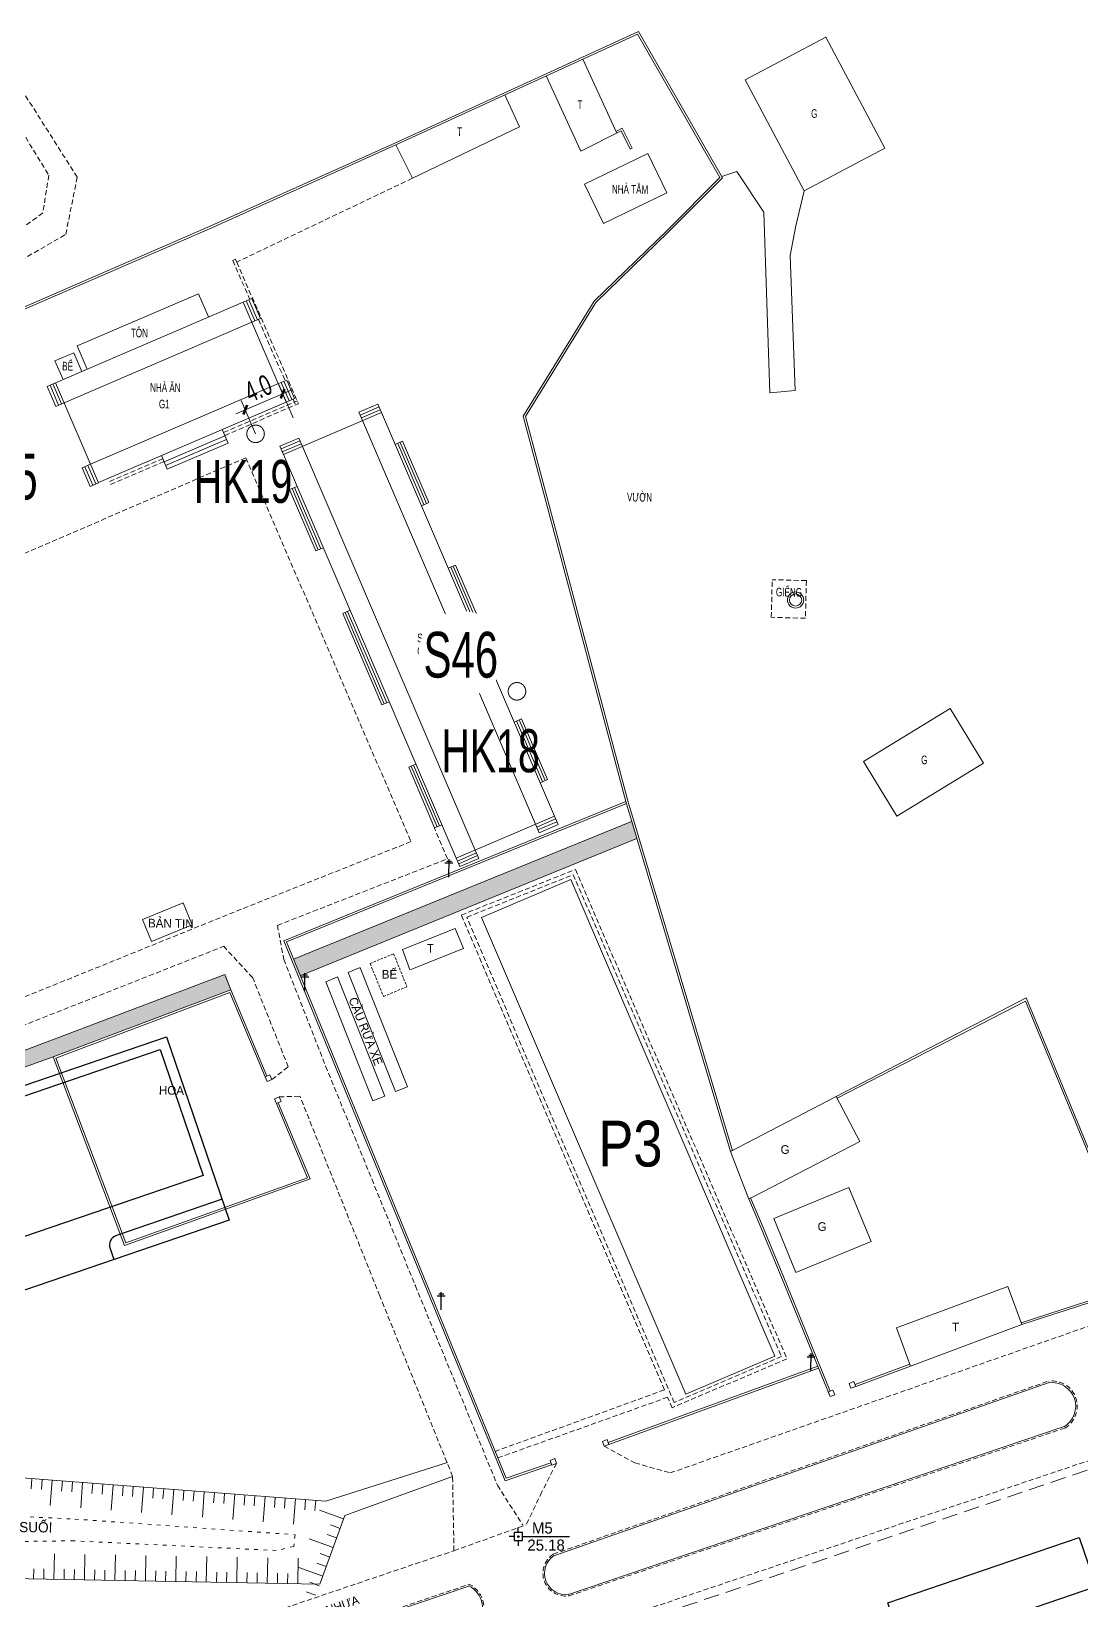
# Model space of a CAD drawing. Header units: inches. Extents: x 496359 to 501064, y 2374078 to 2377203.
# Drawn here: x 497415.9 to 497519.3, y 2376560.5 to 2376714.9 of the extents above; entities that cross this region are included whole.
import ezdxf
from ezdxf.enums import TextEntityAlignment as Align

# ---------------------------------------------------------------- set-up
doc = ezdxf.new("R2010")
doc.units = ezdxf.units.IN
doc.header["$MEASUREMENT"] = 0
doc.linetypes.add('ACAD_ISO03W100', pattern=[30, 12, -18])
doc.linetypes.add('DASHED', pattern=[0.75, 0.5, -0.25])
for name, color, linetype in [('cd', 7, 'Continuous'), ('chu', 6, 'Continuous'), ('MANH', 147, 'Continuous'), ('MOC - DC2', 1, 'Continuous'), ('NOI', 2, 'Continuous'), ('tl', 8, 'Continuous')]:
    doc.layers.add(name, color=color, linetype=linetype)
for name, color, linetype, lineweight in [('EG Text2', 7, 'Continuous', 18), ('ISO', 252, 'Continuous', 20), ('LC Dim', 8, 'Continuous', 18), ('LC Net dam 1', 30, 'Continuous', 30), ('LC Net manh', 239, 'Continuous', 5)]:
    doc.layers.add(name, color=color, linetype=linetype, lineweight=lineweight)
doc.styles.add('dien giai', font='', dxfattribs={"width": 0.8})
doc.styles.add('EG Hai', font='')
doc.styles.add('style1', font='')
doc.styles.get('dien giai').set_extended_font_data('.VnArial NarrowH')
doc.styles.get('EG Hai').set_extended_font_data('.VnArial NarrowH')
doc.styles.get('style1').set_extended_font_data('.VnAvantH')
doc.dimstyles.new('DIM300', dxfattribs={"dimscale": 0.5, "dimtxt": 2, "dimasz": 0.007, "dimexe": 1, "dimexo": 0, "dimgap": 0.4, "dimtad": 1, "dimtoh": 1, "dimdec": 1, "dimzin": 1, "dimdsep": 46, "dimtxsty": 'dien giai', "dimblk": 'rowdim', "dimcen": 2.5, "dimclrd": 256, "dimclre": 256, "dimclrt": 2, "dimazin": 0, "dimtfac": 1, "dimtdec": 1, "dimtix": 1, "dimtmove": 2, "dimatfit": 0, "dimldrblk": 'dot leader', "dimfxl": 2, "dimtolj": 1, "dimtzin": 0, "dimlwd": -1, "dimlwe": -1, "dimarcsym": 1})
pattern_1 = [(359.267215784, (-736010.08436, -2368366.01803), (0.566607394046, 0.317539068605), [0.375, -0.75]), (119.267215784, (-736010.08436, -2368366.01803), (-0.55830059713, 0.331926862913), [0.375, -0.75]), (59.267215784, (-736010.08436, -2368366.01803), (0.008306796916, 0.64946593152), [-0.75, 0.375])]

# ---------------------------------------------------------------- blocks, each defined once
blk = doc.blocks.new('cdien')
at = {"layer": 'cd', "extrusion": (-0.000518657, 0.000768986, 1)}
for p, q in [((-0.46, 3.14, 0), (0.49, 3.14, 0)), ((0, 0), (0, 3.5, 0)), ((-0.8, 2.78, 0), (0.76, 2.78, 0))]:
    blk.add_line(p, q, dxfattribs=at)
blk = doc.blocks.new('t1')
at = {"layer": 'tl', "color": 250, "lineweight": 0}
for p, q in [((0, 0), (0, 2.5)), ((-2, 0), (-2, 1)), ((-1, 0), (-1, 1))]:
    blk.add_line(p, q, dxfattribs=at)
blk = doc.blocks.new('MOC')
at = {"layer": 'MOC - DC2'}
for points in [[(-0.4, 0), (-0.9, 0)], [(0, 0.4), (0, 0.9)], [(0.4, 0), (5.03, 0)], [(0, -0.4), (0, -0.9)]]:
    blk.add_lwpolyline(points, dxfattribs=at)
blk.add_lwpolyline([(-0.4, -0.4), (0.4, -0.4), (0.4, 0.4), (-0.4, 0.4)], close=True, dxfattribs=at)
blk.add_circle((0, 0), 0.0868, dxfattribs=at)
blk = doc.blocks.new('Nền HT mới')
at = {"layer": 'MANH', "lineweight": 0}
h = blk.add_hatch(dxfattribs=at)
h.set_pattern_fill('HONEY', color=8, scale=3, angle=-0.7328, style=0)
h.set_pattern_definition(pattern_1)
h.paths.add_polyline_path([(714.21, 342.87), (714.87, 341.24), (747.98, 354.73), (747.47, 356.42)])
h = blk.add_hatch(dxfattribs=at)
h.set_pattern_fill('HONEY', color=8, scale=3, angle=-0.7328, style=0)
h.set_pattern_definition(pattern_1)
h.paths.add_polyline_path([(708.04, 339.84), (707.45, 341.35), (657.66, 322.53), (658.03, 321.54), (690.55, 333.26)])
at = {"layer": 'MANH', "color": 4, "lineweight": 0, "elevation": -28.38}
for points in [[(757.38, 324), (747.08, 358.43), (737.02, 396.25), (743.94, 407.46), (751.11, 414.41), (756.41, 419.73), (748.14, 434.14), (724.17, 423.16), (706.08, 415.01), (686.91, 406.68), (679.5, 403.63), (654.86, 392.76), (639.66, 369.15), (637.68, 365.88)], [(757.19, 323.94), (746.89, 358.37), (736.81, 396.28), (743.79, 407.59), (750.97, 414.55), (756.16, 419.76), (748.05, 433.88), (724.26, 422.98), (706.16, 414.83), (686.99, 406.5), (679.58, 403.44), (654.99, 392.6), (639.82, 369.04), (637.87, 365.81)], [(834.71, 322.01), (834.22, 323.45), (797.69, 310.95), (785.8, 307.1)], [(834.52, 321.94), (834.09, 323.2), (797.94, 310.82), (785.86, 306.91)], [(766.99, 299.83), (762.25, 311.48), (760.06, 316.79), (758.99, 319.29)], [(766.99, 300.36), (762.43, 311.56), (760.25, 316.87), (759.18, 319.37)], [(774.85, 303.03), (769.45, 301.01)], [(774.92, 302.84), (769.52, 300.84)]]:
    blk.add_lwpolyline(points, dxfattribs=at)
at = {"layer": 'MANH', "lineweight": 0, "elevation": -28.38}
for points in [[(758.63, 429.37), (766.58, 433.59)], [(772.38, 422.67), (766.58, 433.59)], [(764.43, 418.45), (758.63, 429.37)], [(764.43, 418.45), (772.38, 422.67)], [(761.07, 398.6), (760.48, 416.35), (757.82, 420.36), (756.33, 419.87)], [(761.07, 398.6), (763.56, 398.81), (763.06, 412.11), (763.61, 415.03), (764.43, 418.45)], [(770.28, 362.33), (778.82, 367.54)], [(778.82, 367.54), (782.1, 362.16)], [(770.28, 362.33), (773.57, 356.95)], [(773.57, 356.95), (782.1, 362.16)], [(786.29, 339.05), (767.6, 329.36)], [(786.21, 338.73), (767.69, 329.18)], [(786.21, 338.73), (797.69, 310.95)], [(786.29, 339.05), (797.88, 311.01)], [(769.91, 324.92), (767.6, 329.36)], [(759.01, 319.25), (757.19, 323.94)], [(759.5, 319.51), (758.99, 319.29)]]:
    blk.add_lwpolyline(points, dxfattribs=at)
at = {"layer": 'MANH', "color": 3, "linetype": 'DASHED', "lineweight": 0, "elevation": -28.38}
for points in [[(637.47, 372.55), (638.11, 371.25), (652.27, 395.01), (664.93, 401.34), (684.13, 409.74), (691.79, 414.17), (692.92, 419.79), (685.68, 431.22)], [(683.94, 430.13), (690.12, 420), (689.54, 416.29), (683.13, 411.63), (664.14, 403.23), (651.03, 396.41), (636.12, 375.34), (637.11, 373.29)], [(709.5, 392.19), (687.22, 382.56)], [(709.5, 392.19), (725.75, 354.43), (709.2, 347.84)], [(687.22, 382.56), (665.02, 372.93), (680.79, 336.35), (709.2, 347.84)], [(712.62, 346.19), (729.36, 352.74), (728.06, 355.77)], [(712.61, 346.2), (713.25, 342.84), (717.36, 332.35), (726.19, 310.73), (734.26, 291.12), (736.75, 287.2)], [(681.84, 334.07), (707.33, 344.13)], [(713.68, 332.27), (710.19, 341.03), (707.33, 344.13)], [(712.06, 331.02), (713.68, 332.27)], [(712.78, 329.32), (714.83, 329.39)], [(729.99, 284.67), (729.85, 291.98), (722.69, 309.74), (714.83, 329.39)], [(751.26, 292.32), (834.66, 321.57)], [(739.75, 284.32), (788.5, 301.36)], [(817.06, 301.97), (804.07, 297.44), (740.06, 275.91)], [(790.09, 296.74), (741.29, 280.22)], [(744.76, 294.96), (747.78, 293.31), (751.26, 292.32)], [(740.07, 293.26), (738.64, 290.46), (737.1, 287.22)], [(651.55, 258.23), (661.74, 261.65), (674.33, 265.81), (729.99, 284.67), (737.1, 287.22)], [(672.36, 261.42), (731.51, 281.37)]]:
    blk.add_lwpolyline(points, dxfattribs=at)
at = {"layer": 'MANH', "color": 2, "lineweight": 0, "elevation": -28.38}
for points in [[(746, 424.13), (742.66, 431.41)], [(742.46, 422.36), (739.07, 429.77)], [(736.44, 424.74), (734.99, 427.9)], [(736.44, 424.74), (725.9, 419.7), (724.26, 422.98)], [(745.91, 424.31), (746.53, 424.62), (747.52, 422.65)], [(742.46, 422.36), (746.45, 424.35)], [(747.34, 422.56), (746.45, 424.35)], [(749.05, 422.13), (742.83, 419.12)], [(747.34, 422.56), (747.52, 422.65)], [(750.92, 418.26), (749.05, 422.13)], [(744.71, 415.25), (742.83, 419.12)], [(750.92, 418.26), (744.71, 415.25)], [(708.62, 411.45), (708.49, 411.72)], [(692.91, 403.21), (704.86, 408.34)], [(704.86, 408.34), (705.85, 406.05)], [(710.09, 407.87), (709.26, 407.51)], [(710.38, 405.66), (709.54, 407.63)], [(710.66, 405.78), (709.81, 407.75)], [(710.94, 405.9), (710.09, 407.87)], [(690.79, 399.57), (709.26, 407.51)], [(713.49, 397.68), (709.26, 407.51)], [(691.63, 397.6), (710.11, 405.54)], [(710.11, 405.54), (710.94, 405.9)], [(692.91, 403.21), (693.9, 400.91)], [(690.73, 401.73), (692.57, 402.52)], [(691.52, 399.89), (690.73, 401.73)], [(693.36, 400.68), (692.57, 402.52)], [(689.96, 399.22), (690.79, 399.57)], [(690.81, 397.25), (689.96, 399.22)], [(691.08, 397.37), (690.24, 399.34)], [(691.36, 397.49), (690.51, 399.46)], [(695.01, 389.74), (690.79, 399.57)], [(694.24, 391.55), (712.71, 399.49)], [(712.71, 399.49), (713.54, 399.84)], [(713.76, 397.8), (712.99, 399.6)], [(714.04, 397.92), (713.26, 399.72)], [(714.31, 398.03), (713.54, 399.84)], [(691.63, 397.6), (690.81, 397.25)], [(695.01, 389.75), (713.49, 397.68)], [(713.49, 397.68), (714.31, 398.03)], [(720.64, 396.68), (722.51, 397.48)], [(720.76, 396.4), (722.62, 397.2)], [(720.88, 396.13), (722.74, 396.92)], [(722.86, 396.65), (722.51, 397.48)], [(713.2, 392.51), (722.86, 396.65)], [(721, 395.85), (720.64, 396.68)], [(721, 395.85), (738.01, 356.14)], [(722.86, 396.65), (739.87, 356.94)], [(701.46, 391.8), (707.44, 394.37)], [(701.62, 391.44), (707.6, 394)], [(707.76, 393.64), (707.18, 394.98)], [(712.85, 393.34), (714.71, 394.14)], [(712.97, 393.06), (714.83, 393.86)], [(715.07, 393.31), (714.71, 394.14)], [(724.93, 393.82), (724.21, 393.51)], [(724.69, 393.71), (727.27, 387.69)], [(724.93, 393.82), (727.51, 387.79)], [(701.78, 391.07), (701.2, 392.41)], [(701.78, 391.07), (707.76, 393.64)], [(713.2, 392.51), (712.85, 393.34)], [(713.08, 392.79), (714.95, 393.58)], [(713.2, 392.51), (730.21, 352.8)], [(715.07, 393.31), (732.08, 353.6)], [(724.45, 393.61), (727.03, 387.59)], [(694.24, 391.55), (693.41, 391.19)], [(694.19, 389.38), (693.41, 391.19)], [(694.46, 389.5), (693.68, 391.31)], [(694.74, 389.62), (693.96, 391.43)], [(695.01, 389.74), (694.19, 389.38)], [(713.82, 389.06), (714.55, 389.37)], [(713.82, 389.06), (716.4, 383.04)], [(714.06, 389.16), (716.64, 383.14)], [(714.3, 389.26), (716.88, 383.24)], [(727.51, 387.79), (726.79, 387.48)], [(716.4, 383.04), (717.13, 383.35)], [(730.15, 381.63), (729.43, 381.32)], [(729.67, 381.43), (733.52, 372.44)], [(729.91, 381.53), (733.76, 372.54)], [(730.15, 381.63), (734, 372.64)], [(719.04, 376.88), (719.77, 377.19)], [(719.04, 376.88), (722.89, 367.89)], [(719.28, 376.98), (723.13, 367.99)], [(719.52, 377.08), (723.37, 368.09)], [(734, 372.64), (733.28, 372.33)], [(722.89, 367.89), (723.62, 368.2)], [(736.63, 366.5), (735.91, 366.19)], [(736.15, 366.3), (738.71, 360.33)], [(736.39, 366.4), (738.95, 360.43)], [(736.63, 366.5), (739.19, 360.53)], [(725.53, 361.74), (726.25, 362.05)], [(725.53, 361.74), (728.08, 355.78)], [(725.76, 361.85), (728.32, 355.88)], [(726, 361.95), (728.56, 355.98)], [(739.19, 360.53), (738.46, 360.22)], [(739.59, 293.13), (735.01, 291.54), (713.25, 344.67), (746.89, 358.37)], [(739.52, 293.32), (735.13, 291.79), (713.51, 344.56), (746.96, 358.19)], [(730.21, 352.8), (739.87, 356.94)], [(738.13, 355.86), (739.99, 356.66)], [(739.87, 356.94), (740.23, 356.11)], [(714.21, 342.87), (747.47, 356.42)], [(728.08, 355.78), (728.81, 356.09)], [(738.01, 356.14), (738.36, 355.31)], [(738.25, 355.59), (740.11, 356.38)], [(738.36, 355.31), (740.23, 356.11)], [(714.87, 341.24), (747.98, 354.73)], [(732.08, 353.6), (732.43, 352.77)], [(730.21, 352.8), (730.57, 351.97)], [(730.33, 352.52), (732.2, 353.32)], [(730.45, 352.25), (732.31, 353.05)], [(730.57, 351.97), (732.43, 352.77)], [(732.71, 346.95), (741.47, 350.7)], [(761.57, 303.82), (741.47, 350.7)], [(699.34, 346.77), (703.34, 348.4)], [(704.22, 346.23), (703.34, 348.4)], [(699.34, 346.77), (700.22, 344.61)], [(700.22, 344.61), (704.22, 346.23)], [(724.93, 343.83), (730.12, 345.89)], [(730.91, 343.9), (730.12, 345.89)], [(752.81, 300.06), (732.71, 346.95)], [(725.66, 341.81), (724.93, 343.83)], [(725.73, 341.84), (730.91, 343.9)], [(707.45, 341.35), (657.55, 322.48)], [(708.04, 339.84), (707.45, 341.35)], [(719.58, 341.57), (720.76, 342.04)], [(724.23, 329.85), (719.58, 341.57)], [(725.41, 330.31), (720.76, 342.03)], [(708.04, 339.84), (690.55, 333.26), (697.57, 314.71), (715.84, 321.24), (712.69, 328.74)], [(711.59, 331.36), (708.04, 339.84)], [(717.37, 340.65), (718.54, 341.12)], [(722.01, 328.93), (717.37, 340.65)], [(723.19, 329.4), (718.54, 341.12)], [(711.41, 331.28), (707.93, 339.58), (690.8, 333.14), (697.69, 314.97), (715.57, 321.36), (712.51, 328.66)], [(690.55, 333.26), (658.03, 321.54), (657.66, 322.53)], [(722.01, 328.93), (723.19, 329.4)], [(724.23, 329.85), (725.41, 330.31)], [(757.19, 323.94), (767.6, 329.36)], [(759.5, 319.51), (769.91, 324.92)], [(761.45, 317.36), (768.85, 320.4)], [(771.03, 315.09), (768.85, 320.4)], [(763.63, 312.05), (761.45, 317.36)], [(763.63, 312.05), (771.03, 315.09)], [(784.47, 310.66), (773.53, 306.59)], [(785.86, 306.91), (784.47, 310.66)], [(773.53, 306.59), (774.92, 302.84)], [(785.86, 306.91), (774.92, 302.84)], [(745.16, 295.32), (765.78, 302.81)], [(745.23, 295.13), (765.85, 302.62)], [(752.81, 300.06), (761.57, 303.82)], [(739.8, 284.18), (788.55, 301.22)], [(790.04, 296.88), (741.24, 280.36)], [(744.69, 295.15), (744.69, 295.15)], [(717.38, 289.53), (667.84, 293.34), (664.87, 291.99)], [(729.34, 293.35), (717.38, 289.53)], [(719.24, 288.12), (729.85, 291.98)], [(666.63, 282.3), (716.8, 281.38), (719.24, 288.12)], [(672.41, 261.28), (731.56, 281.23)]]:
    blk.add_lwpolyline(points, dxfattribs=at)
at = {"layer": 'MANH', "color": 2, "linetype": 'DASHED', "lineweight": 0, "elevation": -28.38}
blk.add_lwpolyline([(725.9, 419.7), (708.62, 411.45)], dxfattribs=at)
at = {"layer": 'MANH', "color": 5, "linetype": 'DASHED', "lineweight": 0, "elevation": -28.38}
for points in [[(708.49, 411.72), (708.23, 411.59), (709.89, 407.78)], [(708.62, 411.45), (714.68, 397.51)], [(710.74, 405.81), (713.37, 399.77)], [(707.31, 394.67), (714.56, 397.79)], [(707.43, 394.4), (714.68, 397.51)], [(714.15, 397.96), (714.4, 397.39)], [(696.08, 389.85), (701.33, 392.1)], [(696.2, 389.57), (701.45, 391.83)], [(750.69, 300.49), (730.71, 347.21), (741.93, 351.69), (762.74, 303.56), (751.44, 298.73)], [(750.69, 300.49), (734.04, 294.44)], [(734.3, 293.8), (751, 299.76)], [(751.44, 298.73), (751, 299.76)]]:
    blk.add_lwpolyline(points, dxfattribs=at)
at = {"layer": 'MANH', "linetype": 'DASHED', "lineweight": 0, "elevation": -28.38}
for points in [[(761.21, 376.5), (761.3, 380.2)], [(764.66, 380.11), (761.3, 380.2)], [(764.66, 380.11), (764.57, 376.41)], [(764.57, 376.41), (761.21, 376.5)]]:
    blk.add_lwpolyline(points, dxfattribs=at)
at = {"layer": 'MANH', "color": 5, "linetype": 'DASHED', "lineweight": 0, "elevation": -28.38}
blk.add_lwpolyline([(751.65, 299.25), (731.24, 346.99), (741.72, 351.18), (762.21, 303.77)], close=True, dxfattribs=at)
at = {"layer": 'MANH', "color": 2, "linetype": 'DASHED', "lineweight": 0, "ltscale": 0.5, "elevation": -28.38}
for points in [[(721.73, 342.44), (724.05, 343.39)], [(724.05, 343.39), (725.36, 340.16)], [(721.73, 342.44), (723.05, 339.21)], [(723.06, 339.19), (725.36, 340.16)]]:
    blk.add_lwpolyline(points, dxfattribs=at)
at = {"layer": 'MANH', "color": 2, "lineweight": 0, "elevation": -28.38}
for points in [[(711.6, 330.82), (712.06, 331.02), (711.87, 331.48), (711.41, 331.28)], [(712.51, 328.66), (712.97, 328.86), (712.78, 329.32), (712.32, 329.12)], [(745.23, 295.13), (745.06, 295.6), (744.59, 295.43), (744.76, 294.96)], [(740.07, 293.26), (739.91, 293.73), (739.44, 293.56), (739.6, 293.09)]]:
    blk.add_lwpolyline(points, close=True, dxfattribs=at)
at = {"layer": 'MANH', "color": 1, "linetype": 'DASHED', "lineweight": 0, "ltscale": 3, "elevation": -28.38}
blk.add_lwpolyline([(562.77, 214.46), (590.05, 223.76), (618.36, 233.47), (646.51, 243), (675.3, 252.89), (741.83, 275.53), (811.08, 298.94), (834.62, 307.18)], dxfattribs=at)
at = {"layer": 'MANH', "color": 4, "lineweight": 0, "elevation": -28.38}
for points in [[(769.52, 300.84), (769.33, 301.31), (768.87, 301.12), (769.05, 300.65)], [(767.45, 300.01), (767.26, 300.48), (766.8, 300.29), (766.99, 299.83)]]:
    blk.add_lwpolyline(points, close=True, dxfattribs=at)
at = {"layer": 'MANH', "color": 2, "linetype": 'ACAD_ISO03W100', "lineweight": 0, "ltscale": 0.03, "elevation": -28.38}
blk.add_lwpolyline([(670.44, 286.3), (669.61, 287.42), (669.71, 288.72), (674.8, 288.65), (692.67, 287.78), (714.35, 286.24), (714.22, 285.09), (712.5, 284.69), (692.61, 285.64), (681.61, 285.51), (675.76, 285.62), (670.44, 286.3)], dxfattribs=at)
at = {"layer": 'MANH', "lineweight": 0}
for radius in [0.799, 0.599]:
    blk.add_circle((763.6, 378.2, -3), radius, dxfattribs=at)
at = {"layer": 'MANH', "color": 3, "linetype": 'DASHED', "lineweight": 0}
for centre, radius, start, end in [((788.82, 298.88, -2.39), 2.49, 300.6486, 97.2866), ((740.98, 282.45, -2.39), 2.24, 123.1525, 277.9114), ((730.28, 279, -2.36), 2.66, 318.1585, 62.5739)]:
    blk.add_arc(centre, radius, start, end, dxfattribs=at)
at = {"layer": 'MANH', "color": 2, "lineweight": 0}
for centre, radius, start, end in [((788.82, 298.88, -2.39), 2.34, 300.6486, 97.2866), ((740.98, 282.45, -2.39), 2.09, 123.1525, 277.9114), ((730.28, 279, -2.36), 2.51, 318.1585, 62.5739)]:
    blk.add_arc(centre, radius, start, end, dxfattribs=at)
at = {"layer": 'cd', "lineweight": 0, "xscale": 0.5, "yscale": 0.5, "zscale": 0.5, "rotation": 359.2672157837458}
for p in [(729.48, 350.95, -1.03), (715.3, 339.75, -1.48), (728.72, 308.36, -2.17), (765.11, 302.35, -28.38)]:
    blk.add_blockref('cdien', p, dxfattribs=at)
at = {"layer": 'MOC - DC2', "lineweight": 0}
blk.add_blockref('MOC', (736.32, 286.06, -3.2), dxfattribs=at)
at = {"layer": 'NOI', "color": 2, "lineweight": 0}
for p, rotation in [((687.47, 291.83, -28.38), 175.6024078969537), ((690.46, 291.6, -28.38), 175.6024078969537), ((693.45, 291.37, -28.38), 175.6024078969537), ((696.44, 291.14, -28.38), 175.6024078969537), ((699.43, 290.91, -28.38), 175.6024078969537), ((702.42, 290.68, -28.38), 175.6024078969537), ((705.42, 290.45, -28.38), 175.6024078969537), ((708.41, 290.22, -28.38), 175.6024078969537), ((711.4, 289.99, -28.38), 175.6024078969537), ((714.39, 289.76, -28.38), 175.6024078969537), ((719.12, 287.8, -28.38), 70.05832019437757), ((718.1, 284.98, -28.38), 70.05832019437757), ((690.63, 281.86, -28.38), 358.9486173516703), ((693.63, 281.81, -28.38), 358.9486173516703), ((696.63, 281.75, -28.38), 358.9486173516703), ((699.63, 281.7, -28.38), 358.9486173516703), ((702.62, 281.64, -28.38), 358.9486173516703), ((705.62, 281.59, -28.38), 358.9486173516703), ((708.62, 281.53, -28.38), 358.9486173516703), ((711.62, 281.48, -28.38), 358.9486173516703), ((714.62, 281.42, -28.38), 358.9486173516703), ((717.08, 282.16, -28.38), 70.05832019437757)]:
    blk.add_blockref('t1', p, dxfattribs=dict(at, rotation=rotation))
at = {"layer": 'chu', "color": 6, "lineweight": 0, "style": 'style1', "width": 0.7}
for s, p in [('t', (742.14, 426.5, -28.38)), ('G', (765.12, 425.64, -2.84)), ('t', (730.29, 423.86, -28.38)), ('nhµ t¾m', (745.52, 418.2, -28.38)), ('t«n', (698.19, 404.06, -28.38)), ('bÓ', (691.43, 400.79, -28.38)), ('nhµ ¨n', (700.08, 398.69, -28.38)), ('g1', (700.95, 397.06, -28.38)), ('V¦êN', (747.01, 387.9, -28.38)), ('GIÕNG', (761.66, 378.56, -28.38)), ('s22', (726.37, 374.05, -28.38)), ('g1', (726.37, 372.75, -28.38)), ('G', (775.95, 362.05, -53.76))]:
    blk.add_text(s, height=0.85, rotation=359.2672, dxfattribs=at).set_placement(p)
at = {"layer": 'chu', "color": 6, "lineweight": 0, "style": 'style1'}
for s, height, rotation, p in [('b¶n tin', 0.85, 359.2672, (699.88, 345.99, -28.38)), ('t', 0.85, 359.2672, (727.32, 343.5, -54.55)), ('bÓ', 0.85, 359.2672, (722.88, 340.96, -28.38)), ('cÇu röa xe', 0.85, 291.6214, (719.6, 338.91, -2.12)), ('hoa', 0.85, 359.2672, (700.95, 329.55, -28.38)), ('nhµ xe', 0.85, 359.2672, (745.1, 326.22, -28.38)), ('m¸i t«n', 0.85, 359.2672, (744.7, 324.63, -28.38)), ('g', 0.85, 359.2672, (762.12, 323.72, -28.38)), ('g', 0.85, 359.2672, (765.76, 316.14, -28.38)), ('t', 0.85, 359.2672, (778.99, 306.26, -28.38)), ('suèi', 1, 359.2672, (687.2, 286.5, -28.38)), ('§¦êNG NHùA ', 0.85, 19.213, (713.04, 276.79, -28.38))]:
    blk.add_text(s, height=height, rotation=rotation, dxfattribs=at).set_placement(p)
at = {"layer": 'MOC - DC2', "lineweight": 0, "style": 'style1'}
for s, p in [('M5', (737.66, 286.35, -3.2)), ('25.18', (737.21, 284.67, -3.2))]:
    blk.add_text(s, height=1.1, dxfattribs=at).set_placement(p)
blk = doc.blocks.new('rowdim')
blk.add_line((-200, 0), (200, 0))
at = {"const_width": 50}
blk.add_lwpolyline([(-71, -71), (71, 71)], dxfattribs=at)
blk = doc.blocks.new('*D363')
at = {"layer": 'Defpoints', "color": 0, "transparency": 16777216}
for p in [(497440.65, 2376679.27), (497441.67, 2376676.9), (497437.98, 2376675.32)]:
    blk.add_point(p, dxfattribs=at)
at = {"layer": 'LC Dim', "transparency": 16777216}
for p, q in [((497436.97, 2376677.69), (497440.65, 2376679.27)), ((497441.67, 2376676.9), (497440.26, 2376680.19)), ((497437.98, 2376675.32), (497436.57, 2376678.61))]:
    blk.add_line(p, q, dxfattribs=at)
at = {"layer": 'LC Dim', "transparency": 16777216, "xscale": 0.005, "yscale": 0.005, "zscale": 0.005}
for p, rotation in [((497440.65, 2376679.27), 23.25284962133707), ((497436.97, 2376677.69), 203.252849621337)]:
    blk.add_blockref('rowdim', p, dxfattribs=dict(at, rotation=rotation))
at = {"layer": 'LC Dim', "color": 2, "transparency": 16777216, "insert": (497438.25, 2376679.79), "char_height": 2, "attachment_point": 5, "rotation": 23.2528, "style": 'dien giai'}
blk.add_mtext('\\A1;4.0', dxfattribs=at)
blk = doc.blocks.new('dot leader')
at = {"const_width": 50}
blk.add_lwpolyline([(-25, 0, 1), (25, 0, 1)], format="xyb", close=True, dxfattribs=at)

msp = doc.modelspace()

# ---------------------------------------------------------------- linework, layer by layer
at = {"layer": 'LC Net dam 1', "const_width": 0.1}
for points in [[(497437.12, 2376675.32, 1), (497438.85, 2376675.32, 1)], [(497462.84, 2376649.99, 1), (497464.57, 2376649.99, 1)]]:
    msp.add_lwpolyline(points, format="xyb", close=True, dxfattribs=at)
at = {"layer": 'LC Net dam 1'}
for points in [[(497385.72, 2376601.14), (497429.23, 2376616.01), (497435.4, 2376597.96), (497388.85, 2376582.05), (497387.2, 2376586.88), (497389.29, 2376587.59, 0.414214), (497389.92, 2376588.86), (497385.72, 2376601.14)], [(497434.7, 2376600.01), (497424.29, 2376596.45, 0.414214), (497423.67, 2376595.18), (497424.04, 2376594.08)], [(497446.18, 2376538.33), (497477.4, 2376548.99), (497478.33, 2376546.26), (497502.2, 2376554.41), (497500.19, 2376560.3), (497519.02, 2376566.73), (497549.57, 2376477.32), (497530.13, 2376470.67), (497525.29, 2376484.83), (497504.09, 2376477.58), (497503.54, 2376479.21), (497504.67, 2376479.6), (497503.95, 2376481.73), (497472.37, 2376470.94, -0.414214), (497468.56, 2376472.81), (497446.18, 2376538.33)]]:
    msp.add_lwpolyline(points, format="xyb", dxfattribs=at)
at = {"layer": 'LC Net dam 1', "elevation": -240.47}
msp.add_lwpolyline([(497387.94, 2376600.85), (497428.61, 2376614.74), (497432.84, 2376602.36), (497392.17, 2376588.47)], close=True, dxfattribs=at)
at = {"layer": 'LC Net dam 1'}
msp.add_lwpolyline([(497536.27, 2376473.7), (497507.65, 2376557.46), (497520.67, 2376561.91), (497549.32, 2376478.05)], close=True, dxfattribs=at)

# ---------------------------------------------------------------- block references
at = {"layer": 'LC Net manh'}
msp.add_blockref('Nền HT mới', (496727.52, 2376280.77, 2.92), dxfattribs=at)

# ---------------------------------------------------------------- texts
at = {"layer": 'EG Text2', "style": 'EG Hai', "width": 0.8}
for s, p in [('hk19', (497436.76, 2376670.64, -25.59)), ('hk18', (497461.12, 2376644.14, -25.45))]:
    msp.add_text(s, height=4.224, rotation=0, dxfattribs=at).set_placement(p, align=Align.MIDDLE_CENTER)

# ---------------------------------------------------------------- dimensions: what is measured, and where the dimension line sits
at = {"layer": 'LC Dim'}
dim = msp.add_aligned_dim(p1=(497437.98, 2376675.32, -25.45), p2=(497441.67, 2376676.9, -25.45), distance=2.58, dimstyle='DIM300', override={"dimscale": 1, "dimasz": 0.005, "dimpost": ''}, dxfattribs=at)
dim.commit()
dim.dimension.update_dxf_attribs({"geometry": '*D363', "text_midpoint": (497438.25, 2376679.79, -25.45)})

# ---------------------------------------------------------------- next in the draw order: wipeouts: each hides what was drawn before it
at = {"ltscale": 500}
for points, z in [([(497409.97, 2376668.17), (497409.5, 2376668.72), (497409.25, 2376669.12), (497409.01, 2376669.61), (497408.84, 2376670.14), (497408.75, 2376670.63), (497408.72, 2376671.07), (497408.74, 2376671.6), (497408.8, 2376672.01), (497408.96, 2376672.58), (497409.08, 2376672.89), (497409.31, 2376673.33), (497409.57, 2376673.72), (497409.95, 2376674.16), (497410.36, 2376674.52), (497410.83, 2376674.84), (497411.28, 2376675.07), (497411.72, 2376675.23), (497412.11, 2376675.33), (497412.62, 2376675.4), (497413.05, 2376675.41), (497413.47, 2376675.38), (497414, 2376675.28), (497414.42, 2376675.15), (497414.8, 2376674.99), (497415.39, 2376674.64), (497415.65, 2376674.45), (497415.95, 2376674.18), (497416.2, 2376673.9), (497416.46, 2376673.55), (497416.71, 2376673.14), (497416.87, 2376672.8), (497417, 2376672.45), (497417.11, 2376671.99), (497417.17, 2376671.59), (497417.19, 2376671.01), (497417.13, 2376670.46), (497417.04, 2376670.03), (497416.92, 2376669.68), (497416.72, 2376669.23), (497416.5, 2376668.85), (497416.3, 2376668.57), (497415.96, 2376668.18), (497415.7, 2376667.94), (497415.29, 2376667.63), (497415.01, 2376667.46), (497414.76, 2376667.34), (497414.45, 2376667.21), (497414.11, 2376667.09), (497413.77, 2376667.01), (497413.43, 2376666.96), (497413.07, 2376666.94), (497412.79, 2376666.94), (497412.35, 2376666.98), (497411.99, 2376667.05), (497411.58, 2376667.16), (497411.19, 2376667.32), (497410.71, 2376667.58), (497410.49, 2376667.72), (497410.19, 2376667.96)], -292.38), ([(497455.27, 2376650.65), (497454.8, 2376651.2), (497454.55, 2376651.6), (497454.32, 2376652.09), (497454.15, 2376652.62), (497454.05, 2376653.11), (497454.02, 2376653.55), (497454.04, 2376654.08), (497454.1, 2376654.49), (497454.26, 2376655.06), (497454.39, 2376655.37), (497454.61, 2376655.81), (497454.87, 2376656.2), (497455.25, 2376656.64), (497455.66, 2376657), (497456.13, 2376657.32), (497456.59, 2376657.55), (497457.02, 2376657.71), (497457.42, 2376657.81), (497457.92, 2376657.88), (497458.35, 2376657.89), (497458.77, 2376657.86), (497459.31, 2376657.76), (497459.72, 2376657.63), (497460.1, 2376657.47), (497460.69, 2376657.12), (497460.95, 2376656.93), (497461.25, 2376656.66), (497461.5, 2376656.38), (497461.77, 2376656.03), (497462.01, 2376655.62), (497462.17, 2376655.28), (497462.3, 2376654.93), (497462.42, 2376654.47), (497462.48, 2376654.07), (497462.49, 2376653.49), (497462.44, 2376652.94), (497462.34, 2376652.51), (497462.22, 2376652.16), (497462.03, 2376651.71), (497461.81, 2376651.33), (497461.6, 2376651.05), (497461.26, 2376650.66), (497461, 2376650.42), (497460.59, 2376650.11), (497460.31, 2376649.94), (497460.06, 2376649.82), (497459.76, 2376649.69), (497459.41, 2376649.57), (497459.08, 2376649.49), (497458.73, 2376649.44), (497458.38, 2376649.42), (497458.09, 2376649.42), (497457.66, 2376649.46), (497457.29, 2376649.53), (497456.89, 2376649.64), (497456.49, 2376649.8), (497456.02, 2376650.06), (497455.8, 2376650.2), (497455.49, 2376650.44)], -319.74), ([(497471.6, 2376602.76), (497471.13, 2376603.31), (497470.88, 2376603.71), (497470.65, 2376604.2), (497470.48, 2376604.73), (497470.39, 2376605.22), (497470.35, 2376605.66), (497470.37, 2376606.19), (497470.43, 2376606.59), (497470.59, 2376607.17), (497470.72, 2376607.48), (497470.94, 2376607.91), (497471.21, 2376608.31), (497471.59, 2376608.75), (497471.99, 2376609.11), (497472.46, 2376609.42), (497472.92, 2376609.65), (497473.35, 2376609.81), (497473.75, 2376609.91), (497474.25, 2376609.98), (497474.69, 2376610), (497475.1, 2376609.97), (497475.64, 2376609.87), (497476.05, 2376609.74), (497476.43, 2376609.58), (497477.02, 2376609.23), (497477.28, 2376609.03), (497477.58, 2376608.76), (497477.83, 2376608.49), (497478.1, 2376608.14), (497478.34, 2376607.73), (497478.5, 2376607.38), (497478.63, 2376607.03), (497478.75, 2376606.58), (497478.81, 2376606.18), (497478.82, 2376605.6), (497478.77, 2376605.05), (497478.67, 2376604.61), (497478.55, 2376604.26), (497478.36, 2376603.82), (497478.14, 2376603.44), (497477.93, 2376603.15), (497477.59, 2376602.77), (497477.33, 2376602.53), (497476.92, 2376602.22), (497476.64, 2376602.05), (497476.39, 2376601.92), (497476.09, 2376601.79), (497475.74, 2376601.68), (497475.41, 2376601.6), (497475.06, 2376601.55), (497474.71, 2376601.52), (497474.42, 2376601.52), (497473.99, 2376601.56), (497473.62, 2376601.63), (497473.22, 2376601.75), (497472.82, 2376601.91), (497472.35, 2376602.16), (497472.13, 2376602.31), (497471.82, 2376602.55)], -300.84)]:
    msp.add_wipeout(points, dxfattribs=at).translate(0, 0, z).dxf.layer = 'ISO'

# ---------------------------------------------------------------- next in the draw order: texts
at = {"layer": 'EG Text2', "style": 'EG Hai', "width": 0.8}
for s, p in [('s45', (497412.88, 2376671.11, -292.38)), ('s46', (497458.18, 2376653.59, -319.74))]:
    msp.add_text(s, height=4.5, rotation=0, dxfattribs=at).set_placement(p, align=Align.MIDDLE_CENTER)
at = {"layer": 'EG Text2', "style": 'EG Hai'}
msp.add_text('p3', height=4.5, rotation=0, dxfattribs=at).set_placement((497474.87, 2376605.49, -300.84), align=Align.MIDDLE_CENTER)

doc.saveas('drawing.dxf')
